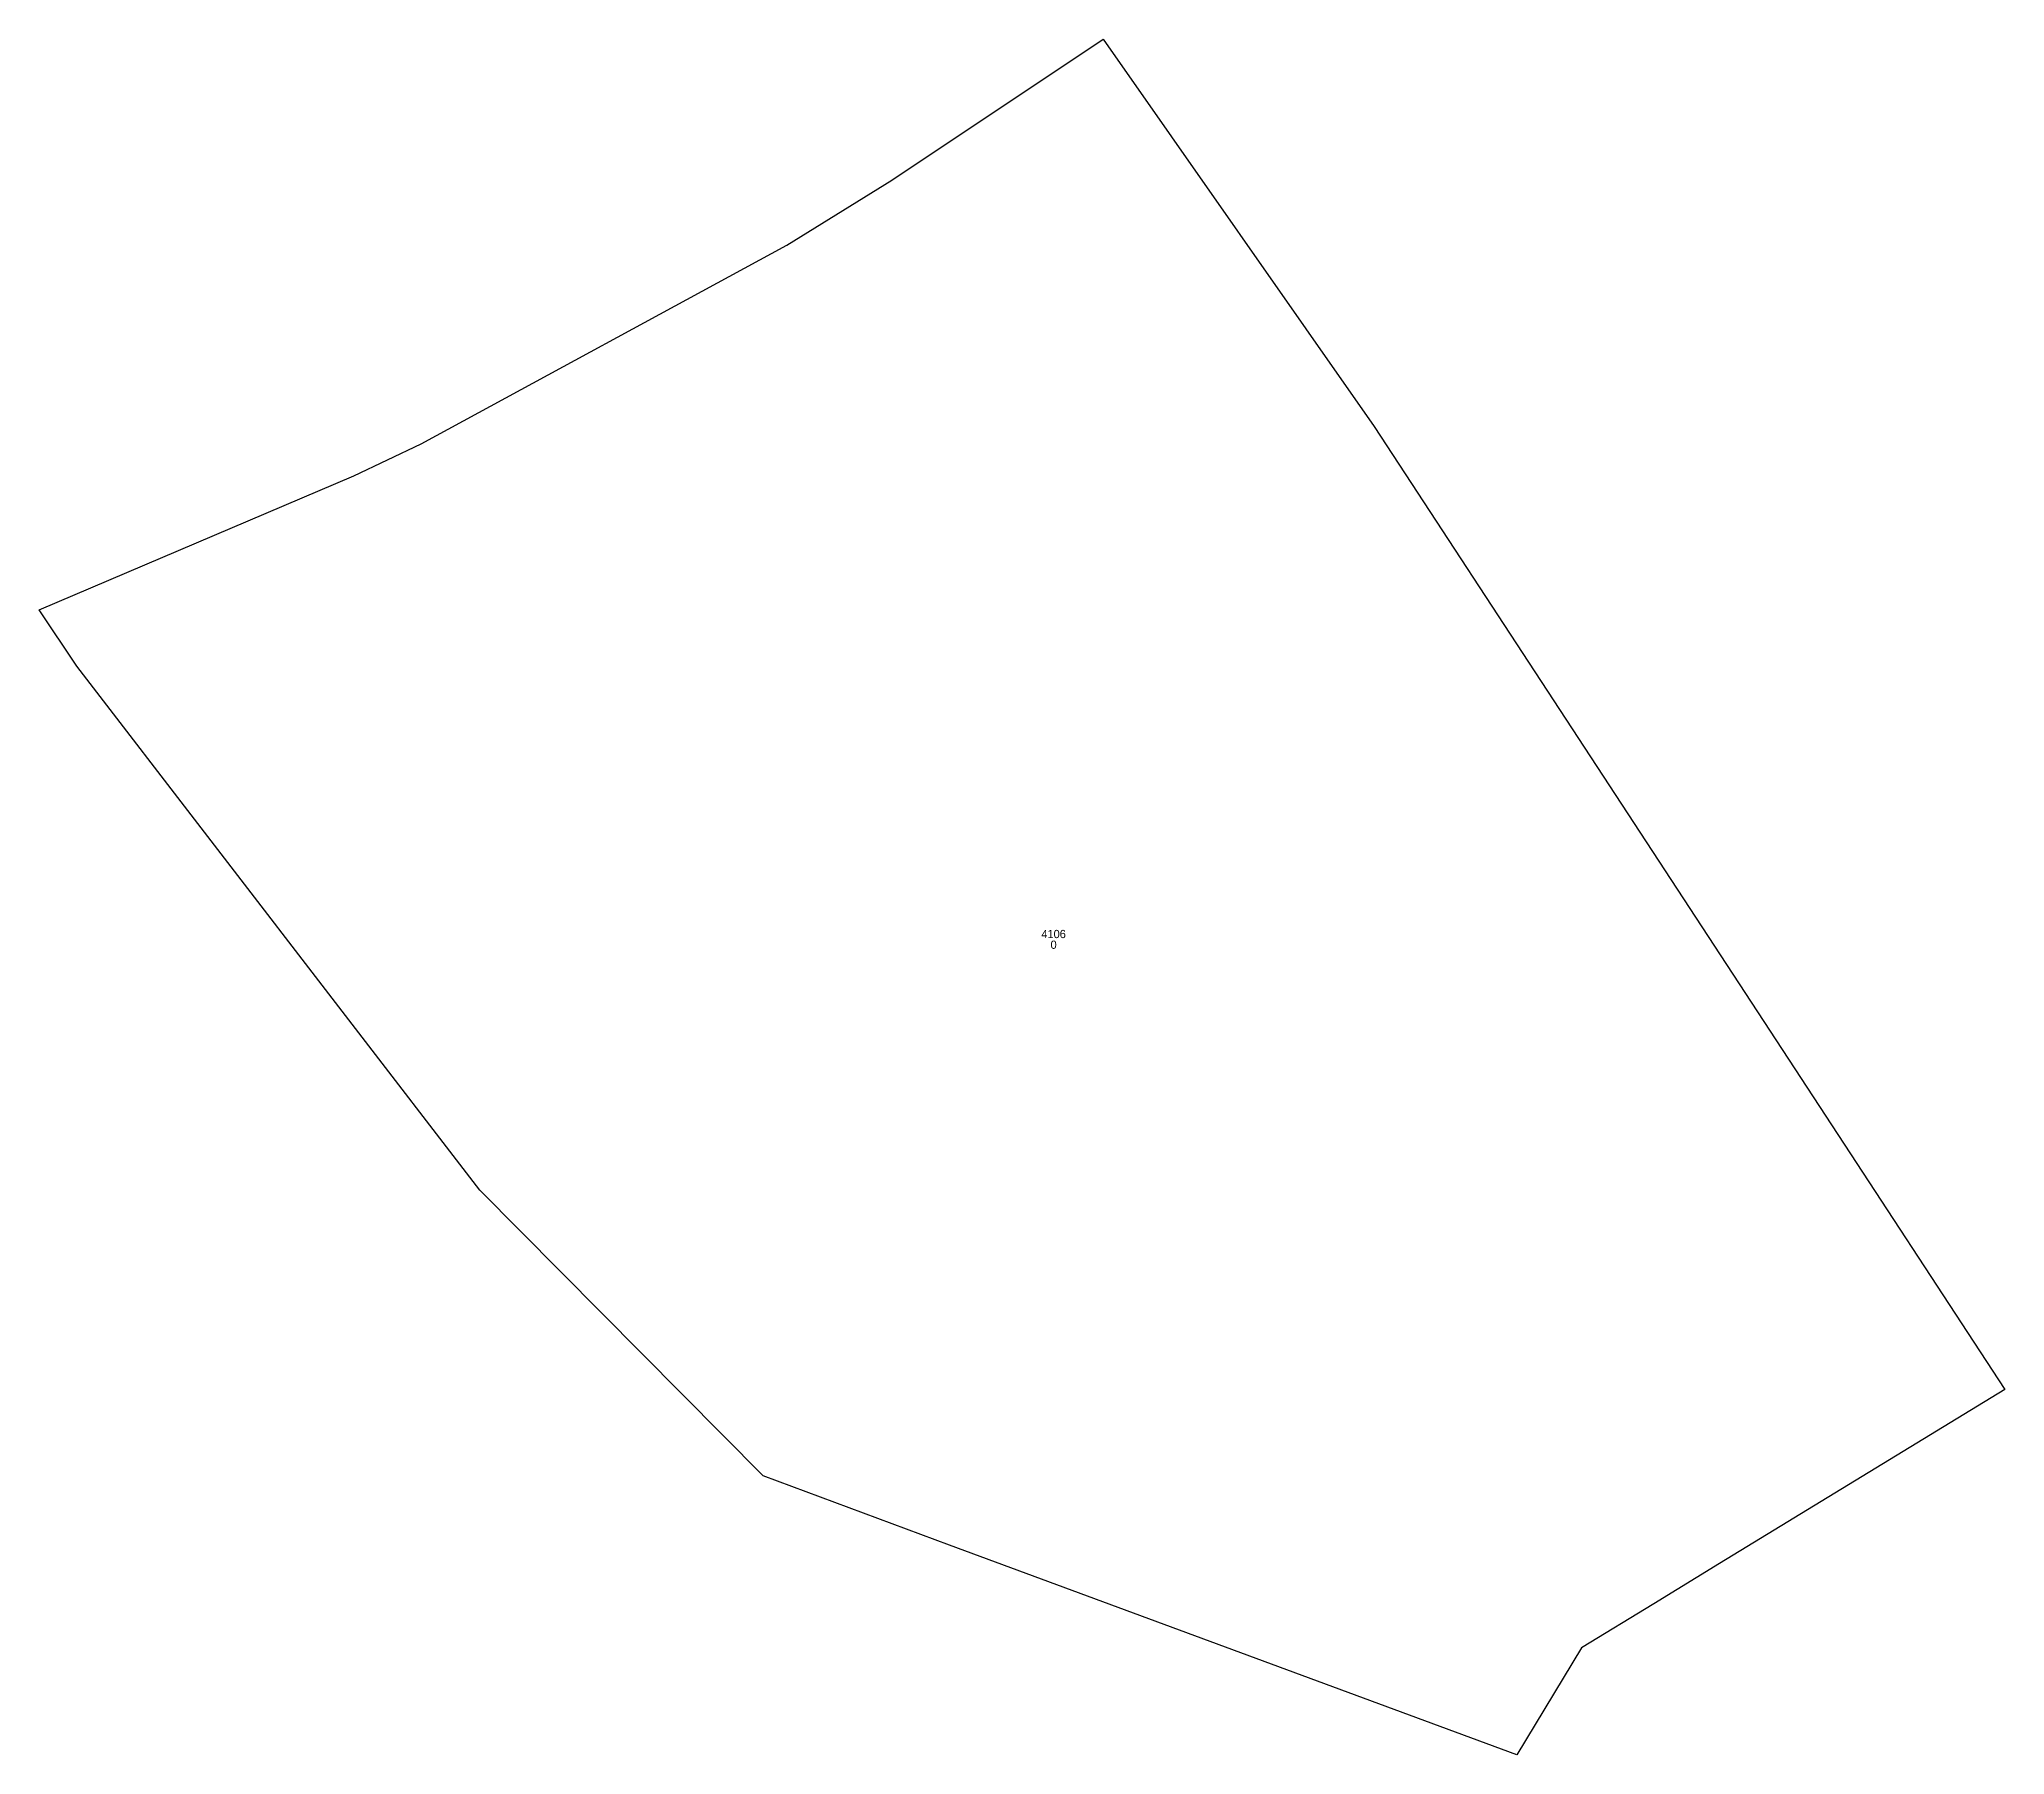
# Model space of a CAD drawing. Header units: metres. Extents: x 483702.3 to 483797.8, y 4631350.3 to 4631433.7.
import ezdxf
from ezdxf.enums import TextEntityAlignment as Align

# ---------------------------------------------------------------- set-up
doc = ezdxf.new("R2010")
doc.units = ezdxf.units.M

msp = doc.modelspace()

# ---------------------------------------------------------------- linework, layer by layer
at = {"layer": 'PG-LP'}
msp.add_lwpolyline([(483743.7235, 4631426.8245), (483754.004, 4631433.6745), (483767.1835, 4631414.8545), (483797.8335, 4631368.044), (483783.9635, 4631359.5745), (483780.7735, 4631357.6245), (483777.2535, 4631355.4745), (483774.113, 4631350.2845), (483746.523, 4631360.4745), (483737.4735, 4631363.8345), (483723.6935, 4631377.7345), (483704.1035, 4631403.205), (483702.2735, 4631405.945), (483717.5695, 4631412.453), (483720.8355, 4631414.014), (483738.623, 4631423.67), (483743.7235, 4631426.8245)], dxfattribs=at)

# ---------------------------------------------------------------- texts
at = {"layer": 'PG-AA'}
msp.add_text('0', height=0.4, dxfattribs=at).set_placement((483751.59, 4631389.86), align=Align.TOP_CENTER)
at = {"layer": 'PG-AS'}
msp.add_text('4106', height=0.4, dxfattribs=at).set_placement((483751.59, 4631389.86), align=Align.BOTTOM_CENTER)

doc.saveas('drawing.dxf')
